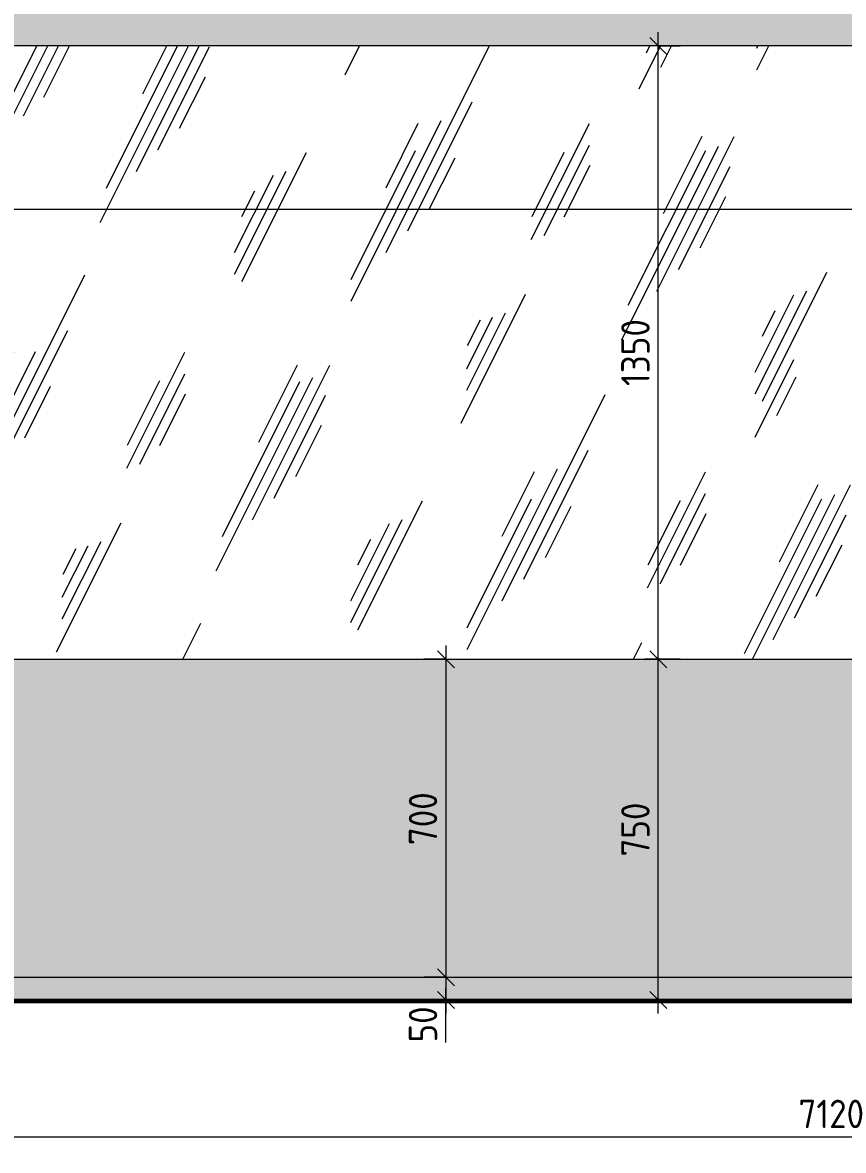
# Model space of a CAD drawing. Header units: millimetres. Extents: x 98018 to 155899, y -1987 to 21700.
# Drawn here: x 125470 to 127277, y 3869 to 6351 of the extents above; entities that cross this region are included whole.
import ezdxf

# ---------------------------------------------------------------- set-up
doc = ezdxf.new("R2010")
doc.units = ezdxf.units.MM
for name, color, linetype, lineweight in [('A-ANNO-DIMS', 7, 'Continuous', 9), ('A-ANNO-DIMS-25', 7, 'Continuous', 9), ('A-FLOR', 7, 'Continuous', 9), ('A-GENM', 7, 'Continuous', 9), ('A-WALL-PATT', 7, 'Continuous', 9)]:
    doc.layers.add(name, color=color, linetype=linetype, lineweight=lineweight)
for name, color, linetype, lineweight, true_color in [('A-DETL', 9, 'Continuous', 9, 0x808080), ('A-DETL-GENF-1', 9, 'Continuous', 9, 0x808080), ('A-FLOR-FNSH-2', 7, 'Continuous', 30, 0x3c3c3c)]:
    doc.layers.add(name, color=color, linetype=linetype, lineweight=lineweight, true_color=true_color)
doc.styles.add('ISOCPEUR_1', font='isocpeur.ttf', dxfattribs={"width": 0.9, "height": 62.5})
doc.dimstyles.new('ISO-2_5_0_9К_БОЛЬШОЙ_1', dxfattribs={"dimscale": 304.8, "dimtxt": 62.248823, "dimasz": 0.123031, "dimexe": 0.098425, "dimexo": 0.246063, "dimgap": 0, "dimtad": 1, "dimdec": 0, "dimrnd": 10, "dimzin": 0, "dimdsep": 46, "dimtxsty": 'ISOCPEUR_1', "dimblk1": 'OBLIQUE', "dimblk2": 'OBLIQUE', "dimsah": 1, "dimcen": 0.09, "dimdle": 0.098425, "dimazin": 0, "dimtfac": 1, "dimtdec": 4, "dimtix": 1, "dimtmove": 0, "dimatfit": 3, "dimfxl": 1, "dimtvp": 1, "dimtolj": 1, "dimtzin": 0, "dimarcsym": 2})
doc.dimstyles.new('ISO-2_5_0_9К_БОЛЬШОЙ_2', dxfattribs={"dimscale": 304.8, "dimtxt": 62.248823, "dimasz": 0.123031, "dimexe": 0.098425, "dimexo": 0.246063, "dimgap": 0, "dimtad": 1, "dimdec": 0, "dimrnd": 10, "dimzin": 0, "dimdsep": 46, "dimtxsty": 'ISOCPEUR_1', "dimblk1": 'OBLIQUE', "dimblk2": 'OBLIQUE', "dimsah": 1, "dimcen": 0.09, "dimdle": 0.098425, "dimazin": 0, "dimtfac": 1, "dimtdec": 4, "dimtix": 1, "dimtmove": 1, "dimatfit": 3, "dimfxl": 1, "dimtvp": 1, "dimtolj": 1, "dimtzin": 0, "dimarcsym": 2})

# ---------------------------------------------------------------- blocks, each defined once
blk = doc.blocks.new('Плинтус - Плинтус светлый _сад_-32863619-Развертка 2_49-2')
at = {"layer": 'A-GENM'}
blk.add_hatch(color=256, dxfattribs=at).paths.add_polyline_path([(-14121.6, 4200), (-14031, 4200), (-14031, 4250), (-20285, 4250), (-20285, 4200), (-14543.5, 4200)])
blk.add_line((-20285, 4250), (-14031, 4250), dxfattribs=at)
blk = doc.blocks.new('DIMBLOCK20-Развертка 2_49-2')
at = {"layer": 'A-ANNO-DIMS-25'}
for p, q in [((123692.3, 4125), (123692.3, 3868.8)), ((123692.3, 3898.8), (123692.3, 4120)), ((130811.3, 4120), (130811.3, 3868.8)), ((130811.3, 3898.8), (130811.3, 4120)), ((123662.3, 3898.8), (130841.3, 3898.8))]:
    blk.add_line(p, q, dxfattribs=at)
at = {"layer": 'A-ANNO-DIMS-25', "lineweight": 20}
for p, q in [((123692.3, 3898.8), (123673.5, 3880)), ((123692.3, 3898.8), (123711, 3917.5)), ((130811.3, 3898.8), (130792.5, 3880)), ((130811.3, 3898.8), (130830, 3917.5))]:
    blk.add_line(p, q, dxfattribs=at)
at = {"layer": 'A-ANNO-DIMS-25', "color": 0, "insert": (127178.1, 3980.4), "char_height": 62.5, "width": 176.691, "attachment_point": 1, "line_spacing_factor": 1.149209, "style": 'ISOCPEUR_1'}
blk.add_mtext('7120', dxfattribs=at)
blk = doc.blocks.new('_Oblique')
at = {"color": 0, "linetype": 'ByBlock', "lineweight": -2}
blk.add_line((-0.5, -0.5), (0.5, 0.5), dxfattribs=at)
blk = doc.blocks.new('DIMBLOCK21-Развертка 2_49-2')
at = {"layer": 'A-ANNO-DIMS-25', "lineweight": 20}
for p, q in [((126401.9, 4950), (126383.1, 4968.8)), ((126401.9, 4950), (126420.6, 4931.2)), ((126401.9, 4250), (126383.1, 4268.7)), ((126401.9, 4250), (126420.6, 4231.2))]:
    blk.add_line(p, q, dxfattribs=at)
at = {"layer": 'A-ANNO-DIMS-25'}
for p, q in [((126401.9, 4980), (126401.9, 4250)), ((126353.4, 4950), (126431.9, 4950)), ((126401.9, 4950), (126353.4, 4950)), ((126353.4, 4250), (126431.9, 4250)), ((126401.9, 4250), (126353.4, 4250))]:
    blk.add_line(p, q, dxfattribs=at)
at = {"layer": 'A-ANNO-DIMS-25', "color": 0, "insert": (126320.2, 4540.7), "char_height": 62.5, "width": 142.215, "attachment_point": 1, "rotation": 90, "line_spacing_factor": 1.149209, "style": 'ISOCPEUR_1'}
blk.add_mtext('700', dxfattribs=at)
blk = doc.blocks.new('DIMBLOCK22-Развертка 2_49-2')
at = {"layer": 'A-ANNO-DIMS-25'}
for p, q in [((126353.4, 4250), (126431.9, 4250)), ((126401.9, 4250), (126353.4, 4250)), ((126401.9, 4250), (126401.9, 4170)), ((126401.9, 4210.4), (126401.9, 4225)), ((126353.4, 4200), (126431.9, 4200)), ((126401.9, 4200), (126353.4, 4200)), ((126401.9, 4106.4), (126401.9, 4210.4))]:
    blk.add_line(p, q, dxfattribs=at)
at = {"layer": 'A-ANNO-DIMS-25', "lineweight": 20}
for p, q in [((126401.9, 4250), (126383.1, 4268.7)), ((126401.9, 4250), (126420.6, 4231.2)), ((126401.9, 4200), (126383.1, 4218.8)), ((126401.9, 4200), (126420.6, 4181.2))]:
    blk.add_line(p, q, dxfattribs=at)
at = {"layer": 'A-ANNO-DIMS-25', "color": 0, "insert": (126320.2, 4106.4), "char_height": 62.5, "width": 94.81, "attachment_point": 1, "rotation": 90, "line_spacing_factor": 1.149209, "style": 'ISOCPEUR_1'}
blk.add_mtext('50', dxfattribs=at)
blk = doc.blocks.new('DIMBLOCK23-Развертка 2_49-2')
at = {"layer": 'A-ANNO-DIMS-25'}
for p, q in [((124673.2, 5891.9), (124673.2, 5970.4)), ((130673.2, 5891.9), (130673.2, 5970.4)), ((124643.2, 5940.4), (130703.2, 5940.4)), ((124673.2, 5940.4), (124673.2, 5891.9)), ((130673.2, 5940.4), (130673.2, 5891.9))]:
    blk.add_line(p, q, dxfattribs=at)
at = {"layer": 'A-ANNO-DIMS-25', "lineweight": 20}
for p, q in [((124673.2, 5940.4), (124691.9, 5959.2)), ((130673.2, 5940.4), (130691.9, 5959.2)), ((124673.2, 5940.4), (124654.4, 5921.7)), ((130673.2, 5940.4), (130654.4, 5921.7))]:
    blk.add_line(p, q, dxfattribs=at)
at = {"layer": 'A-ANNO-DIMS-25', "color": 0, "insert": (127594.2, 6022.1), "char_height": 62.5, "width": 189.619, "attachment_point": 1, "line_spacing_factor": 1.149209, "style": 'ISOCPEUR_1'}
blk.add_mtext('6000', dxfattribs=at)
blk = doc.blocks.new('DIMBLOCK25-Развертка 2_49-2')
at = {"layer": 'A-ANNO-DIMS-25', "lineweight": 20}
for p, q in [((126869.5, 4950), (126850.8, 4968.8)), ((126869.5, 4950), (126888.3, 4931.2)), ((126869.5, 4200), (126850.8, 4218.7)), ((126869.5, 4200), (126888.3, 4181.2))]:
    blk.add_line(p, q, dxfattribs=at)
at = {"layer": 'A-ANNO-DIMS-25'}
for p, q in [((126918, 4950), (126839.5, 4950)), ((126869.5, 4170), (126869.5, 4950)), ((126869.5, 4950), (126918, 4950)), ((126918, 4200), (126839.5, 4200)), ((126869.5, 4200), (126918, 4200))]:
    blk.add_line(p, q, dxfattribs=at)
at = {"layer": 'A-ANNO-DIMS-25', "color": 0, "insert": (126787.9, 4515.7), "char_height": 62.5, "width": 142.215, "attachment_point": 1, "rotation": 90, "line_spacing_factor": 1.149209, "style": 'ISOCPEUR_1'}
blk.add_mtext('750', dxfattribs=at)
blk = doc.blocks.new('DIMBLOCK26-Развертка 2_49-2')
at = {"layer": 'A-ANNO-DIMS-25', "lineweight": 20}
for p, q in [((126869.5, 6300), (126850.8, 6318.8)), ((126869.5, 6300), (126888.3, 6281.2)), ((126869.5, 4950), (126850.8, 4968.8)), ((126869.5, 4950), (126888.3, 4931.2))]:
    blk.add_line(p, q, dxfattribs=at)
at = {"layer": 'A-ANNO-DIMS-25'}
for p, q in [((126869.5, 4950), (126869.5, 6330)), ((126918, 6300), (126839.5, 6300)), ((126869.5, 6300), (126918, 6300)), ((126918, 4950), (126839.5, 4950)), ((126869.5, 4950), (126918, 4950))]:
    blk.add_line(p, q, dxfattribs=at)
at = {"layer": 'A-ANNO-DIMS-25', "color": 0, "insert": (126787.9, 5551.4), "char_height": 62.5, "width": 176.691, "attachment_point": 1, "rotation": 90, "line_spacing_factor": 1.149209, "style": 'ISOCPEUR_1'}
blk.add_mtext('1350', dxfattribs=at)

msp = doc.modelspace()

# ---------------------------------------------------------------- hatches: boundary and pattern name
at = {"layer": 'A-DETL-GENF-1'}
h = msp.add_hatch(dxfattribs=at)
h.set_pattern_fill('FP_18', color=256, style=0, pattern_type=2)
h.set_pattern_definition([(63.435, (144801.9, 31.75), (-255.583, 766.747), [317.5, -190.5, 317.5, -190.5, -403.903]), (63.435, (144801.9, 31.75), (-255.583, 766.747), [-1016, 127, -276.903]), (63.435, (144786, 47.6), (-255.583, 766.747), [254, -317.5, 190.5, -190.5, -467.403]), (63.435, (144786, 47.6), (-255.583, 766.747), [-952.5, 222.25, -245.153]), (63.435, (144786, 95.25), (-255.583, 766.747), [190.5, -381, 127, -190.5, -530.903]), (63.435, (144786, 95.25), (-255.583, 766.747), [-889, 285.75, -245.153]), (63.435, (144833.64, 47.6), (-255.583, 766.747), [190.5, -381, 158.75, -6404.65]), (63.435, (144881.27, 95.25), (-255.583, 766.747), [95.25, -476.25, 63.5, -6499.9]), (63.435, (144801.9, 174.6), (-255.583, 766.747), [63.5, -476.25, 63.5, -254, -562.653]), (63.435, (144801.9, 174.6), (-255.583, 766.747), [-857.25, 158.75, -403.903]), (63.435, (145087.64, 127), (-255.583, 766.747), [317.5, -476.25, 381, -251.503]), (63.435, (145087.64, 79.4), (-255.583, 766.747), [444.5, -317.5, 476.25, -188.003]), (63.435, (145119.4, 95.25), (-255.583, 766.747), [508, -254, 381, -276.903]), (63.435, (145167, 142.9), (-255.583, 766.747), [317.5, -444.5, 254, -403.903]), (63.435, (145119.4, 238.1), (-255.583, 766.747), [158.75, -635, 190.5, -435.653]), (63.435, (145214.64, 190.5), (-255.583, 766.747), [127, -635, 127, -530.903])])
h.paths.add_polyline_path([(127447.2, 4950), (130673.2, 4950), (130673.2, 6300), (124673.2, 6300), (124673.2, 4950), (125714.2, 4950)])
at = {"layer": 'A-WALL-PATT'}
h = msp.add_hatch(color=256, dxfattribs=at)
h.paths.add_polyline_path([(130811.3, 4200), (130811.3, 7670), (124514.3, 7670), (124514.3, 4250), (130806.3, 4250), (130806.3, 4200)])
h.paths.add_polyline_path([(125038.5, 4950), (124673.2, 4950), (124673.2, 6300), (130673.2, 6300), (130673.2, 4950), (125559.5, 4950)])

# ---------------------------------------------------------------- linework, layer by layer
at = {"layer": 'A-DETL'}
for p, q in [((130673.2, 6300), (124673.2, 6300)), ((124673.2, 4950), (130673.2, 4950))]:
    msp.add_line(p, q, dxfattribs=at)
at = {"layer": 'A-FLOR'}
msp.add_line((131222.6, 4195), (123672.3, 4195), dxfattribs=at)
at = {"layer": 'A-FLOR-FNSH-2'}
for p, q in [((131202.3, 4200), (123693.3, 4200)), ((123692.3, 4195), (131191.3, 4195))]:
    msp.add_line(p, q, dxfattribs=at)

# ---------------------------------------------------------------- block references
at = {"layer": 'A-GENM'}
msp.add_blockref('Плинтус - Плинтус светлый _сад_-32863619-Развертка 2_49-2', (144822.3, 0), dxfattribs=at)

# ---------------------------------------------------------------- dimensions: what is measured, and where the dimension line sits
at = {"layer": 'A-ANNO-DIMS'}
for base, p1, p2, override, picture, middle in [((126869.5, 6300), (126843, 4950), (126843, 6300), {"dimpost": '<>', "dimfxl": 1350}, 'DIMBLOCK26-Развертка 2_49-2', (126838.3, 5625)), ((126401.9, 4250), (126428.4, 4950), (126428.4, 4250), {"dimpost": '<>', "dimfxl": 700}, 'DIMBLOCK21-Развертка 2_49-2', (126370.6, 4600)), ((126869.5, 4950), (126843, 4200), (126843, 4950), {"dimpost": '<>', "dimfxl": 750}, 'DIMBLOCK25-Развертка 2_49-2', (126838.3, 4575))]:
    dim = msp.add_linear_dim(base=base, p1=p1, p2=p2, angle=90, dimstyle='ISO-2_5_0_9К_БОЛЬШОЙ_1', override=override, dxfattribs=at)
    dim.commit()
    dim.dimension.update_dxf_attribs({"geometry": picture, "text_midpoint": middle})
for base, p1, p2, override, picture, middle in [((130673.2, 5940.4), (124673.2, 5966.9), (130673.2, 5966.9), {"dimpost": '<>', "dimfxl": 6000}, 'DIMBLOCK23-Развертка 2_49-2', (127673.2, 5971.7)), ((130811.3, 3898.8), (123692.3, 4200), (130811.3, 4195), {"dimpost": '<>', "dimfxl": 7119.001756}, 'DIMBLOCK20-Развертка 2_49-2', (127251.8, 3930))]:
    dim = msp.add_linear_dim(base=base, p1=p1, p2=p2, dimstyle='ISO-2_5_0_9К_БОЛЬШОЙ_1', override=override, dxfattribs=at)
    dim.commit()
    dim.dimension.update_dxf_attribs({"geometry": picture, "text_midpoint": middle})
dim = msp.add_linear_dim(base=(126401.9, 4200), p1=(126428.4, 4250), p2=(126428.4, 4200), angle=90, dimstyle='ISO-2_5_0_9К_БОЛЬШОЙ_2', override={"dimpost": '<>', "dimfxl": 50}, dxfattribs=at)
dim.commit()
dim.dimension.update_dxf_attribs({"geometry": 'DIMBLOCK22-Развертка 2_49-2', "text_midpoint": (126361.9, 4153.8), "dimtype": 160, "text_rotation": 90})

doc.saveas('drawing.dxf')
